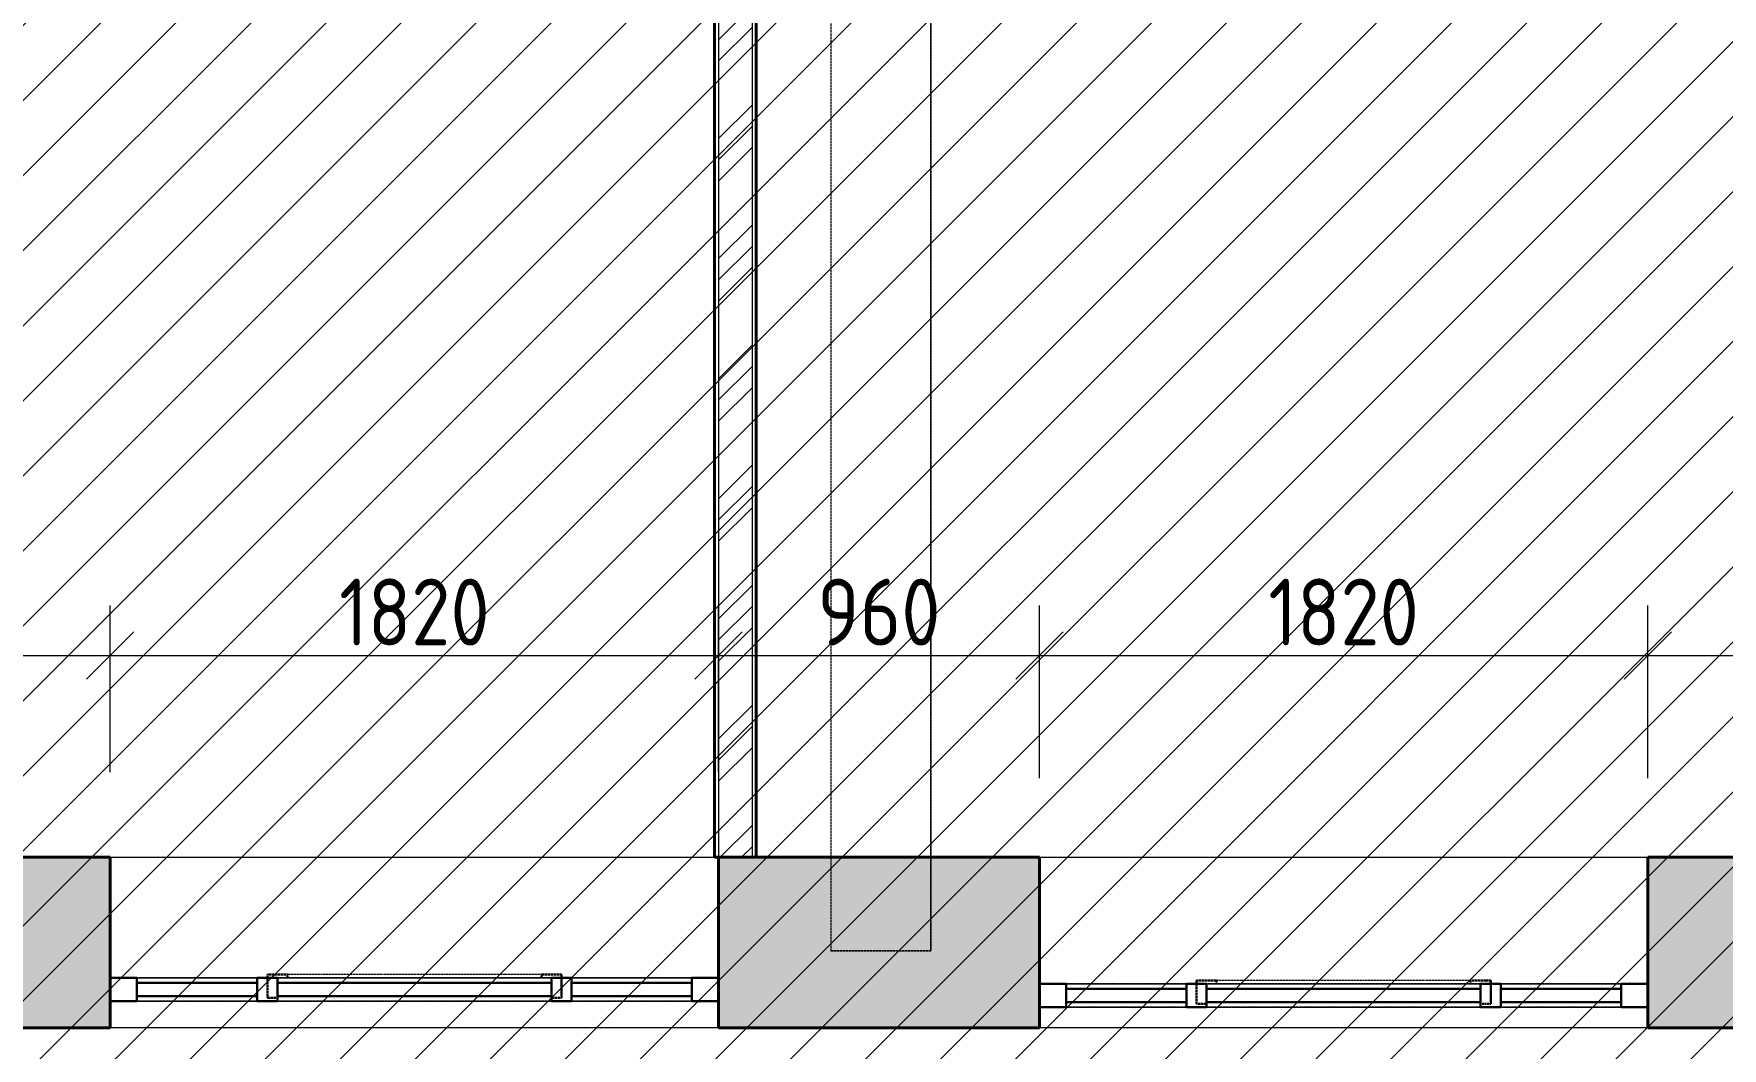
# Model space of a CAD drawing. Header units: millimetres. Extents: x -11886 to 379896, y -8130 to 47743.
# Drawn here: x 238511 to 243563, y 2318 to 5354 of the extents above; entities that cross this region are included whole.
import ezdxf

# ---------------------------------------------------------------- set-up
doc = ezdxf.new("R2010")
doc.units = ezdxf.units.MM
doc.linetypes.add('ADSK_Сверху', pattern=[4.5, 3, -1.5])
doc.linetypes.add('ADSK_Снесено', pattern=[4.5, 3, -1.5])
for name, color, linetype, lineweight, true_color in [('_ Окна', 5, 'Continuous', 30, 0x0000ff), ('Витраж', 5, 'Continuous', 18, 0x0000ff), ('Окна', 5, 'Continuous', 18, 0x0000ff), ('Панели витража', 5, 'Continuous', 18, 0x0000ff), ('Стены внутренние', 5, 'Continuous', 18, 0x0000ff), ('Стены наружные', 1, 'ADSK_Снесено', 18, 0xff0000), ('Стены штриховка', 5, 'Continuous', 18, 0x0000ff)]:
    doc.layers.add(name, color=color, linetype=linetype, lineweight=lineweight, true_color=true_color)
doc.layers.add('Каркас', color=7, linetype='Continuous', lineweight=18)
doc.layers.add('Размеры', color=7, linetype='Continuous', lineweight=9)
doc.styles.add('GOST Common_1', font='GOST_Common.ttf', dxfattribs={"width": 0.9, "height": 200})
doc.dimstyles.new('ADSK_Основной_2_мм_Округление_до_1_мм', dxfattribs={"dimscale": 304.8, "dimtxt": 201.142999, "dimasz": 0.463911, "dimexe": 0.492126, "dimexo": 0.492126, "dimgap": 0.098425, "dimtad": 1, "dimdec": 0, "dimdsep": 46, "dimtxsty": 'GOST Common_1', "dimblk1": 'OBLIQUE', "dimblk2": 'OBLIQUE', "dimsah": 1, "dimcen": 0.09, "dimdle": 0.492126, "dimazin": 2, "dimtfac": 1, "dimtdec": 4, "dimtix": 1, "dimtmove": 0, "dimatfit": 3, "dimfxl": 1, "dimtvp": 1, "dimtolj": 1, "dimtzin": 0, "dimlwd": 20, "dimlwe": 20, "dimarcsym": 2})

# ---------------------------------------------------------------- blocks, each defined once
blk = doc.blocks.new('Прямоугольный импост - 70х20_60мм-1225109-03 План 3-го этажа')
at = {"layer": 'Витраж', "color": 161, "linetype": 'ADSK_Сверху', "true_color": 0xaaaaff}
for p, q in [((39644.1, 2341.7), (39644.1, 2271.7)), ((39724.1, 2341.7), (39644.1, 2341.7)), ((40114.1, 2341.7), (40084.1, 2341.7)), ((39724.1, 2271.7), (39644.1, 2271.7)), ((40114.1, 2271.7), (40084.1, 2271.7))]:
    blk.add_line(p, q, dxfattribs=at)
blk = doc.blocks.new('Прямоугольный импост - 70х20_60мм-1424711-03 План 3-го этажа')
at = {"layer": 'Витраж', "color": 161, "linetype": 'ADSK_Сверху', "true_color": 0xaaaaff}
for p, q in [((-80, 35), (0, 35)), ((0, 35), (0, -35)), ((0, -35), (-80, -35))]:
    blk.add_line(p, q, dxfattribs=at)
blk = doc.blocks.new('Прямоугольный импост - 70х20_60мм-1424712-03 План 3-го этажа')
at = {"layer": 'Витраж', "color": 161, "linetype": 'ADSK_Сверху', "true_color": 0xaaaaff}
for p, q in [((0, 35), (-80, 35)), ((0, -35), (0, 35)), ((-80, -35), (0, -35))]:
    blk.add_line(p, q, dxfattribs=at)
blk = doc.blocks.new('Прямоугольный импост - 70х20_60мм-1225111-03 План 3-го этажа')
at = {"layer": 'Витраж', "color": 161, "linetype": 'ADSK_Сверху', "true_color": 0xaaaaff}
for p, q in [((40144.1, 2341.7), (40114.1, 2341.7)), ((40994.1, 2341.7), (40964.1, 2341.7)), ((40144.1, 2271.7), (40114.1, 2271.7)), ((40994.1, 2271.7), (40964.1, 2271.7))]:
    blk.add_line(p, q, dxfattribs=at)
blk = doc.blocks.new('Витраж-тент со смещением вовне - 60мм 30 сдвиг-1466942-03 План 3-го этажа')
at = {"layer": '_ Окна', "color": 161, "linetype": 'ADSK_Сверху', "true_color": 0xaaaaff}
for p, q in [((-440, 25), (-440, -45)), ((-440, 25), (-410, 25)), ((-440, -45), (-440, 25)), ((440, 25), (410, 25)), ((440, -45), (440, 25)), ((440, -45), (440, 25)), ((-380, -45), (-440, -45)), ((-380, -35), (-380, -45)), ((380, -35), (380, -45)), ((380, -45), (440, -45))]:
    blk.add_line(p, q, dxfattribs=at)
at = {"layer": 'Окна', "color": 161, "linetype": 'ADSK_Сверху', "true_color": 0xaaaaff}
blk.add_line((-380, -45), (380, -45), dxfattribs=at)
blk = doc.blocks.new('Прямоугольный импост - 70х20_60мм-1225113-03 План 3-го этажа')
at = {"layer": 'Витраж', "color": 161, "linetype": 'ADSK_Сверху', "true_color": 0xaaaaff}
for p, q in [((41024.1, 2341.7), (40994.1, 2341.7)), ((41464.1, 2341.7), (41384.1, 2341.7)), ((41464.1, 2271.7), (41464.1, 2341.7)), ((41024.1, 2271.7), (40994.1, 2271.7)), ((41464.1, 2271.7), (41384.1, 2271.7))]:
    blk.add_line(p, q, dxfattribs=at)
blk = doc.blocks.new('Прямоугольный импост - 70х60мм-1424709-03 План 3-го этажа')
at = {"layer": 'Витраж', "color": 161, "linetype": 'ADSK_Сверху', "true_color": 0xaaaaff}
for p, q in [((-30, 35), (30, 35)), ((30, -35), (-30, -35))]:
    blk.add_line(p, q, dxfattribs=at)
blk = doc.blocks.new('Прямоугольный импост - 70х60мм-1225009-03 План 3-го этажа')
at = {"layer": 'Витраж', "color": 161, "linetype": 'ADSK_Сверху', "true_color": 0xaaaaff}
for p, q in [((41024.1, 2341.7), (41024.1, 2271.7)), ((41384.1, 2341.7), (41024.1, 2341.7)), ((41384.1, 2271.7), (41384.1, 2341.7)), ((41384.1, 2271.7), (41024.1, 2271.7))]:
    blk.add_line(p, q, dxfattribs=at)
blk = doc.blocks.new('Прямоугольный импост - 70х60мм-1242018-03 План 3-го этажа')
at = {"layer": 'Витраж', "color": 161, "linetype": 'ADSK_Сверху', "true_color": 0xaaaaff}
for p, q in [((40144.1, 2341.7), (40144.1, 2271.7)), ((40964.1, 2341.7), (40144.1, 2341.7)), ((40964.1, 2271.7), (40964.1, 2341.7)), ((40964.1, 2271.7), (40144.1, 2271.7))]:
    blk.add_line(p, q, dxfattribs=at)
blk = doc.blocks.new('Системная панель - _AR_Стекло_40мм_привязка по центру-V32-03 План 3-го этажа')
at = {"layer": 'Панели витража', "lineweight": 30}
for p, q in [((180, 20), (-180, 20)), ((-180, 20), (-180, -20)), ((180, -20), (180, 20)), ((-180, -20), (180, -20))]:
    blk.add_line(p, q, dxfattribs=at)
blk = doc.blocks.new('Прямоугольный импост - 70х40_60мм-V10-03 План 3-го этажа')
at = {"layer": 'Витраж'}
for p, q in [((41024.1, 2341.7), (41384.1, 2341.7)), ((41024.1, 2271.7), (41384.1, 2271.7))]:
    blk.add_line(p, q, dxfattribs=at)
blk = doc.blocks.new('Прямоугольный импост - 70х20_60мм-V33-03 План 3-го этажа')
at = {"layer": 'Витраж', "lineweight": 30}
for p, q in [((-80, 35), (0, 35)), ((-80, -35), (-80, 35)), ((0, 35), (0, -35)), ((0, -35), (-80, -35))]:
    blk.add_line(p, q, dxfattribs=at)
blk = doc.blocks.new('Прямоугольный импост - 70х20_60мм-V34-03 План 3-го этажа')
at = {"layer": 'Витраж', "lineweight": 30}
for p, q in [((0, 35), (-80, 35)), ((-80, 35), (-80, -35)), ((0, -35), (0, 35)), ((-80, -35), (0, -35))]:
    blk.add_line(p, q, dxfattribs=at)
blk = doc.blocks.new('Прямоугольный импост - 70х40_60мм-V11-03 План 3-го этажа')
at = {"layer": 'Витраж'}
for p, q in [((39724.1, 2341.7), (40084.1, 2341.7)), ((39724.1, 2271.7), (40084.1, 2271.7))]:
    blk.add_line(p, q, dxfattribs=at)
blk = doc.blocks.new('Системная панель - _AR_Стекло_40мм_привязка по центру-V35-03 План 3-го этажа')
at = {"layer": 'Панели витража', "lineweight": 30}
for p, q in [((410, 20), (-410, 20)), ((-410, 20), (-410, -20)), ((410, -20), (410, 20)), ((-410, -20), (410, -20))]:
    blk.add_line(p, q, dxfattribs=at)
blk = doc.blocks.new('Прямоугольный импост - 70х40_60мм-1229822-03 План 3-го этажа')
at = {"layer": 'Витраж'}
for p, q in [((40144.1, 2341.7), (40964.1, 2341.7)), ((40144.1, 2271.7), (40964.1, 2271.7))]:
    blk.add_line(p, q, dxfattribs=at)
blk = doc.blocks.new('Прямоугольный импост - 70х60мм-V36-03 План 3-го этажа')
at = {"layer": 'Витраж', "lineweight": 30}
for p, q in [((-30, 35), (30, 35)), ((-30, -35), (-30, 35)), ((30, 35), (30, -35)), ((30, -35), (-30, -35))]:
    blk.add_line(p, q, dxfattribs=at)
blk = doc.blocks.new('Системная панель - _AR_Стекло_40мм_привязка по центру-V37-03 План 3-го этажа')
at = {"layer": 'Панели витража', "lineweight": 30}
for p, q in [((180, 20), (-180, 20)), ((-180, 20), (-180, -20)), ((180, -20), (180, 20)), ((-180, -20), (180, -20))]:
    blk.add_line(p, q, dxfattribs=at)
blk = doc.blocks.new('Прямоугольный импост - 70х20_60мм-V38-03 План 3-го этажа')
at = {"layer": 'Витраж', "lineweight": 30}
for p, q in [((-80, 35), (0, 35)), ((-80, -35), (-80, 35)), ((0, 35), (0, -35)), ((0, -35), (-80, -35))]:
    blk.add_line(p, q, dxfattribs=at)
blk = doc.blocks.new('Прямоугольный импост - 70х20_60мм-V39-03 План 3-го этажа')
at = {"layer": 'Витраж', "lineweight": 30}
for p, q in [((0, 35), (-80, 35)), ((-80, 35), (-80, -35)), ((0, -35), (0, 35)), ((-80, -35), (0, -35))]:
    blk.add_line(p, q, dxfattribs=at)
blk = doc.blocks.new('Системная панель - _AR_Стекло_40мм_привязка по центру-V40-03 План 3-го этажа')
at = {"layer": 'Панели витража', "lineweight": 30}
for p, q in [((410, 20), (-410, 20)), ((-410, 20), (-410, -20)), ((410, -20), (410, 20)), ((-410, -20), (410, -20))]:
    blk.add_line(p, q, dxfattribs=at)
blk = doc.blocks.new('Прямоугольный импост - 70х60мм-V41-03 План 3-го этажа')
at = {"layer": 'Витраж', "lineweight": 30}
for p, q in [((-30, 35), (30, 35)), ((-30, -35), (-30, 35)), ((30, 35), (30, -35)), ((30, -35), (-30, -35))]:
    blk.add_line(p, q, dxfattribs=at)
blk = doc.blocks.new('_Oblique')
at = {"color": 0, "linetype": 'ByBlock', "lineweight": -2}
blk.add_line((-0.5, -0.5), (0.5, 0.5), dxfattribs=at)
blk = doc.blocks.new('*D2342')
at = {"layer": 'Defpoints', "color": 0, "transparency": 16777216}
for p in [(238740.3, 3493.2), (237732, 2988.8), (238740.3, 2993.7)]:
    blk.add_point(p, dxfattribs=at)
at = {"layer": 'Размеры', "color": 0, "lineweight": 20, "transparency": 16777216}
for p, q in [((237732, 3138.8), (237732, 3643.2)), ((238740.3, 3143.7), (238740.3, 3643.2)), ((237582, 3493.2), (238890.3, 3493.2))]:
    blk.add_line(p, q, dxfattribs=at)
at = {"layer": 'Размеры', "color": 0, "lineweight": 20, "transparency": 16777216, "xscale": 141.4, "yscale": 141.4, "zscale": 141.4, "rotation": 180}
blk.add_blockref('_Oblique', (237732, 3493.2), dxfattribs=at)
at = {"layer": 'Размеры', "color": 0, "lineweight": 20, "transparency": 16777216, "xscale": 141.4, "yscale": 141.4, "zscale": 141.4}
blk.add_blockref('_Oblique', (238740.3, 3493.2), dxfattribs=at)
at = {"layer": 'Размеры', "color": 0, "lineweight": 20, "transparency": 16777216, "insert": (238236.2, 3623.2), "char_height": 200, "width": 560.473, "attachment_point": 5, "style": 'GOST Common_1'}
blk.add_mtext('\\A1;1008', dxfattribs=at)
blk = doc.blocks.new('*D2343')
at = {"layer": 'Defpoints', "color": 0, "transparency": 16777216}
for p in [(240560.3, 3493.2), (238740.3, 2993.7), (240560.3, 2993.7)]:
    blk.add_point(p, dxfattribs=at)
at = {"layer": 'Размеры', "color": 0, "lineweight": 20, "transparency": 16777216}
for p, q in [((238740.3, 3143.7), (238740.3, 3643.2)), ((240560.3, 3143.7), (240560.3, 3643.2)), ((238590.3, 3493.2), (240710.3, 3493.2))]:
    blk.add_line(p, q, dxfattribs=at)
at = {"layer": 'Размеры', "color": 0, "lineweight": 20, "transparency": 16777216, "xscale": 141.4, "yscale": 141.4, "zscale": 141.4, "rotation": 180}
blk.add_blockref('_Oblique', (238740.3, 3493.2), dxfattribs=at)
at = {"layer": 'Размеры', "color": 0, "lineweight": 20, "transparency": 16777216, "xscale": 141.4, "yscale": 141.4, "zscale": 141.4}
blk.add_blockref('_Oblique', (240560.3, 3493.2), dxfattribs=at)
at = {"layer": 'Размеры', "color": 0, "lineweight": 20, "transparency": 16777216, "insert": (239650.3, 3623.2), "char_height": 200, "width": 560.473, "attachment_point": 5, "style": 'GOST Common_1'}
blk.add_mtext('\\A1;1820', dxfattribs=at)
blk = doc.blocks.new('*D2344')
at = {"layer": 'Defpoints', "color": 0, "transparency": 16777216}
for p in [(241520.3, 3493.2), (240560.3, 2993.7), (241520.3, 2976.3)]:
    blk.add_point(p, dxfattribs=at)
at = {"layer": 'Размеры', "color": 0, "lineweight": 20, "transparency": 16777216}
for p, q in [((240560.3, 3143.7), (240560.3, 3643.2)), ((241520.3, 3126.3), (241520.3, 3643.2)), ((240410.3, 3493.2), (241670.3, 3493.2))]:
    blk.add_line(p, q, dxfattribs=at)
at = {"layer": 'Размеры', "color": 0, "lineweight": 20, "transparency": 16777216, "xscale": 141.4, "yscale": 141.4, "zscale": 141.4, "rotation": 180}
blk.add_blockref('_Oblique', (240560.3, 3493.2), dxfattribs=at)
at = {"layer": 'Размеры', "color": 0, "lineweight": 20, "transparency": 16777216, "xscale": 141.4, "yscale": 141.4, "zscale": 141.4}
blk.add_blockref('_Oblique', (241520.3, 3493.2), dxfattribs=at)
at = {"layer": 'Размеры', "color": 0, "lineweight": 20, "transparency": 16777216, "insert": (241040.3, 3623.2), "char_height": 200, "width": 454.106, "attachment_point": 5, "style": 'GOST Common_1'}
blk.add_mtext('\\A1;960', dxfattribs=at)
blk = doc.blocks.new('*D2345')
at = {"layer": 'Defpoints', "color": 0, "transparency": 16777216}
for p in [(243340.3, 3493.2), (241520.3, 2976.3), (243340.3, 2976.3)]:
    blk.add_point(p, dxfattribs=at)
at = {"layer": 'Размеры', "color": 0, "lineweight": 20, "transparency": 16777216}
for p, q in [((241520.3, 3126.3), (241520.3, 3643.2)), ((243340.3, 3126.3), (243340.3, 3643.2)), ((241370.3, 3493.2), (243490.3, 3493.2))]:
    blk.add_line(p, q, dxfattribs=at)
at = {"layer": 'Размеры', "color": 0, "lineweight": 20, "transparency": 16777216, "xscale": 141.4, "yscale": 141.4, "zscale": 141.4, "rotation": 180}
blk.add_blockref('_Oblique', (241520.3, 3493.2), dxfattribs=at)
at = {"layer": 'Размеры', "color": 0, "lineweight": 20, "transparency": 16777216, "xscale": 141.4, "yscale": 141.4, "zscale": 141.4}
blk.add_blockref('_Oblique', (243340.3, 3493.2), dxfattribs=at)
at = {"layer": 'Размеры', "color": 0, "lineweight": 20, "transparency": 16777216, "insert": (242430.3, 3623.2), "char_height": 200, "width": 560.473, "attachment_point": 5, "style": 'GOST Common_1'}
blk.add_mtext('\\A1;1820', dxfattribs=at)
blk = doc.blocks.new('*D2346')
at = {"layer": 'Defpoints', "color": 0, "transparency": 16777216}
for p in [(244364.4, 3493.2), (243340.3, 2976.3), (244364.4, 2970.4)]:
    blk.add_point(p, dxfattribs=at)
at = {"layer": 'Размеры', "color": 0, "lineweight": 20, "transparency": 16777216}
for p, q in [((243340.3, 3126.3), (243340.3, 3643.2)), ((244364.4, 3120.4), (244364.4, 3643.2)), ((243190.3, 3493.2), (244514.4, 3493.2))]:
    blk.add_line(p, q, dxfattribs=at)
at = {"layer": 'Размеры', "color": 0, "lineweight": 20, "transparency": 16777216, "xscale": 141.4, "yscale": 141.4, "zscale": 141.4, "rotation": 180}
blk.add_blockref('_Oblique', (243340.3, 3493.2), dxfattribs=at)
at = {"layer": 'Размеры', "color": 0, "lineweight": 20, "transparency": 16777216, "xscale": 141.4, "yscale": 141.4, "zscale": 141.4}
blk.add_blockref('_Oblique', (244364.4, 3493.2), dxfattribs=at)
at = {"layer": 'Размеры', "color": 0, "lineweight": 20, "transparency": 16777216, "insert": (243852.4, 3623.2), "char_height": 200, "width": 580.928, "attachment_point": 5, "style": 'GOST Common_1'}
blk.add_mtext('\\A1;1024', dxfattribs=at)

msp = doc.modelspace()

# ---------------------------------------------------------------- hatches: boundary and pattern name
at = {"lineweight": 13, "true_color": 0x636466, "transparency": 33554559}
h = msp.add_hatch(dxfattribs=at)
h.set_pattern_fill('ANSI31', color=251, scale=50)
h.set_pattern_definition([(45, (215977.25, 85026.59), (-112.2532, 112.2532), [])])
h.paths.add_polyline_path([(265910.66, 8682.3), (272191.2, 8682.3), (272009.87, 43909.21), (262010.47, 43909.21), (262010.47, 21084.06), (262697.11, 21054.57), (262698.93, 11328.12), (216748.38, 11328.12), (216748.38, 8679.25), (216267.75, 8679.25), (216267.75, 456.79), (224250.25, 422.02), (224250.25, 2336.48), (234949.9, 2336.48), (234949.9, -2582.57), (247313.65, -2582.57), (247313.65, 2335.74), (258014.19, 2256.79), (258014.19, 300.23), (265910.66, 300.23)])
at = {"layer": 'Стены внутренние', "lineweight": 9}
h = msp.add_hatch(dxfattribs=at)
h.set_pattern_fill('FP_1', color=256, style=0, pattern_type=2)
h.set_pattern_definition([(45, (215977.25, 150), (-179.605, 179.605), []), (45, (216040.75, 150), (0, 359.2102), []), (45, (215913.75, 150), (0, 359.2102), [])])
h.paths.add_polyline_path([(240560.31, 2889.5), (240660.31, 2889.5), (240660.31, 8358.43), (240560.31, 8358.43), (240560.31, 3304.22)])
at = {"layer": 'Стены наружные', "linetype": 'Continuous', "true_color": 0xc0c0c0}
h = msp.add_hatch(color=9, dxfattribs=at)
h.paths.add_polyline_path([(257441.35, 2379.5), (258524.19, 2379.5), (258524.19, 2889.5), (257441.35, 2889.5), (257441.35, 2682.86)])
h.paths.add_polyline_path([(255595.01, 2379.5), (255621.35, 2379.5), (255621.35, 2889.5), (254574.42, 2889.5), (254574.42, 2379.5)])
h.paths.add_polyline_path([(251855.09, 2379.5), (252754.42, 2379.5), (252754.42, 2889.5), (251855.09, 2889.5), (251855.09, 2682.86)])
h.paths.add_polyline_path([(249742.99, 2379.5), (250035.09, 2379.5), (250035.09, 2889.5), (249034.49, 2889.5), (249034.49, 2379.5)])
h.paths.add_polyline_path([(246252.09, 2379.5), (247214.49, 2379.5), (247214.49, 2889.5), (246184.44, 2889.5), (246184.44, 2379.5)])
h.paths.add_polyline_path([(243916.36, 2379.5), (244364.44, 2379.5), (244364.44, 2889.5), (243340.3, 2889.5), (243340.3, 2379.5)])
h.paths.add_polyline_path([(241520.3, 2379.5), (241520.3, 2889.5), (240560.31, 2889.5), (240560.31, 2379.5)])
h.paths.add_polyline_path([(238740.31, 2379.5), (238740.31, 2889.5), (237732.03, 2889.5), (237732.03, 2379.5)])
h.paths.add_polyline_path([(235912.03, 2379.5), (235912.03, 2889.5), (234918.25, 2889.5), (234918.25, 2379.5)])
h.paths.add_polyline_path([(233098.25, 2379.5), (233098.25, 2889.5), (232081.47, 2889.5), (232081.47, 2379.5), (232585.34, 2379.5)])
h.paths.add_polyline_path([(230261.47, 2379.5), (230261.47, 2889.5), (229268.44, 2889.5), (229268.44, 2379.5), (229902, 2379.5)])
h.paths.add_polyline_path([(224250.25, 2379.5), (224642.53, 2379.5), (224642.53, 2889.5), (224250.25, 2889.5), (224250.25, 2657.86)])
h.paths.add_polyline_path([(227448.44, 2379.5), (227448.44, 2889.5), (226462.53, 2889.5), (226462.53, 2379.5)])

# ---------------------------------------------------------------- linework, layer by layer
at = {"layer": 'Каркас', "color": 253, "linetype": 'ADSK_Сверху', "true_color": 0xb2b2b2}
for p, q in [((240895.73, 8826.89), (240895.73, 2609.73)), ((241195.73, 2609.73), (241195.73, 8826.1)), ((241195.73, 2609.73), (240895.73, 2609.73))]:
    msp.add_line(p, q, dxfattribs=at)
at = {"layer": 'Каркас', "color": 253, "linetype": 'ADSK_Сверху', "true_color": 0xaaaaaa}
for p, q in [((240895.73, 8826.89), (240895.73, 2609.73)), ((241195.73, 8826.1), (241195.73, 2609.73)), ((240895.73, 2609.73), (241195.73, 2609.73))]:
    msp.add_line(p, q, dxfattribs=at)
at = {"layer": 'Стены внутренние', "color": 18, "lineweight": 40, "true_color": 0x000000}
for p, q in [((240548.31, 8358.43), (240548.31, 2889.5)), ((240672.31, 2889.5), (240672.31, 8358.43)), ((240548.31, 2889.5), (240670.31, 2889.5))]:
    msp.add_line(p, q, dxfattribs=at)
at = {"layer": 'Стены наружные', "color": 18, "linetype": 'Continuous', "lineweight": 40, "true_color": 0x000000}
for p, q in [((238740.31, 2889.5), (237732.03, 2889.5)), ((238740.31, 2379.5), (238740.31, 2889.5)), ((240560.31, 2889.5), (240560.31, 2379.5)), ((241520.3, 2889.5), (240672.31, 2889.5)), ((241520.3, 2379.5), (241520.3, 2889.5)), ((244364.44, 2889.5), (243340.3, 2889.5)), ((243340.3, 2889.5), (243340.3, 2379.5)), ((237732.03, 2379.5), (238740.31, 2379.5)), ((240560.31, 2379.5), (241520.3, 2379.5)), ((243340.3, 2379.5), (244364.44, 2379.5))]:
    msp.add_line(p, q, dxfattribs=at)
at = {"layer": 'Стены наружные', "color": 18, "linetype": 'Continuous', "true_color": 0x000000}
for p, q in [((238740.31, 2889.5), (240548.31, 2889.5)), ((241520.3, 2889.5), (243340.3, 2889.5)), ((240560.31, 2379.5), (238740.31, 2379.5)), ((243340.3, 2379.5), (241520.3, 2379.5))]:
    msp.add_line(p, q, dxfattribs=at)
at = {"layer": 'Стены штриховка'}
for p, q in [((240550.31, 8358.43), (240550.31, 2889.5)), ((240560.31, 8358.43), (240560.31, 2889.5)), ((240660.31, 8358.43), (240660.31, 2889.5)), ((240670.31, 8358.43), (240670.31, 2889.5)), ((240670.31, 2889.5), (240672.31, 2889.5))]:
    msp.add_line(p, q, dxfattribs=at)

# ---------------------------------------------------------------- block references
at = {"layer": '_ Окна', "color": 161, "linetype": 'ADSK_Сверху', "true_color": 0xaaaaff, "rotation": 180}
for p in [(239650.31, 2493.7), (242430.3, 2476.29)]:
    msp.add_blockref('Витраж-тент со смещением вовне - 60мм 30 сдвиг-1466942-03 План 3-го этажа', p, dxfattribs=at)
at = {"layer": 'Витраж', "color": 161, "linetype": 'ADSK_Сверху', "true_color": 0xaaaaff}
for name, p in [('Прямоугольный импост - 70х20_60мм-1225109-03 План 3-го этажа', (199096.21, 187.03)), ('Прямоугольный импост - 70х60мм-1225009-03 План 3-го этажа', (197796.21, 187.03)), ('Прямоугольный импост - 70х20_60мм-1225111-03 План 3-го этажа', (199096.21, 187.03)), ('Прямоугольный импост - 70х60мм-1242018-03 План 3-го этажа', (199096.21, 187.03)), ('Прямоугольный импост - 70х20_60мм-1225113-03 План 3-го этажа', (199096.21, 187.03)), ('Прямоугольный импост - 70х60мм-1225009-03 План 3-го этажа', (199096.21, 187.03)), ('Прямоугольный импост - 70х20_60мм-1424712-03 План 3-го этажа', (240560.31, 2493.7)), ('Прямоугольный импост - 70х20_60мм-1225109-03 План 3-го этажа', (201876.2, 169.61)), ('Прямоугольный импост - 70х60мм-1225009-03 План 3-го этажа', (200576.2, 169.61)), ('Прямоугольный импост - 70х20_60мм-1225111-03 План 3-го этажа', (201876.2, 169.61)), ('Прямоугольный импост - 70х60мм-1242018-03 План 3-го этажа', (201876.2, 169.61)), ('Прямоугольный импост - 70х20_60мм-1225113-03 План 3-го этажа', (201876.2, 169.61)), ('Прямоугольный импост - 70х60мм-1225009-03 План 3-го этажа', (201876.2, 169.61)), ('Прямоугольный импост - 70х20_60мм-1424712-03 План 3-го этажа', (243340.3, 2476.29))]:
    msp.add_blockref(name, p, dxfattribs=at)
at = {"layer": 'Витраж', "color": 161, "linetype": 'ADSK_Сверху', "true_color": 0xaaaaff, "extrusion": (0, 0, -1)}
for name, p in [('Прямоугольный импост - 70х20_60мм-1424711-03 План 3-го этажа', (-238740.31, 2493.7)), ('Прямоугольный импост - 70х60мм-1424709-03 План 3-го этажа', (-239210.31, 2493.7)), ('Прямоугольный импост - 70х60мм-1424709-03 План 3-го этажа', (-240090.31, 2493.7)), ('Прямоугольный импост - 70х20_60мм-1424711-03 План 3-го этажа', (-241520.3, 2476.29)), ('Прямоугольный импост - 70х60мм-1424709-03 План 3-го этажа', (-241990.3, 2476.29)), ('Прямоугольный импост - 70х60мм-1424709-03 План 3-го этажа', (-242870.3, 2476.29))]:
    msp.add_blockref(name, p, dxfattribs=at)
at = {"layer": 'Витраж', "extrusion": (0, 0, -1)}
for name, p in [('Прямоугольный импост - 70х20_60мм-V38-03 План 3-го этажа', (-238740.31, 2493.7)), ('Прямоугольный импост - 70х60мм-V41-03 План 3-го этажа', (-239210.31, 2493.7)), ('Прямоугольный импост - 70х60мм-V41-03 План 3-го этажа', (-240090.31, 2493.7)), ('Прямоугольный импост - 70х20_60мм-V33-03 План 3-го этажа', (-241520.3, 2476.29)), ('Прямоугольный импост - 70х60мм-V36-03 План 3-го этажа', (-241990.3, 2476.29)), ('Прямоугольный импост - 70х60мм-V36-03 План 3-го этажа', (-242870.3, 2476.29))]:
    msp.add_blockref(name, p, dxfattribs=at)
at = {"layer": 'Витраж'}
for name, p in [('Прямоугольный импост - 70х40_60мм-V11-03 План 3-го этажа', (199096.21, 187.03)), ('Прямоугольный импост - 70х40_60мм-1229822-03 План 3-го этажа', (199096.21, 187.03)), ('Прямоугольный импост - 70х40_60мм-V10-03 План 3-го этажа', (199096.21, 187.03)), ('Прямоугольный импост - 70х20_60мм-V39-03 План 3-го этажа', (240560.31, 2493.7)), ('Прямоугольный импост - 70х40_60мм-V11-03 План 3-го этажа', (201876.2, 169.61)), ('Прямоугольный импост - 70х40_60мм-1229822-03 План 3-го этажа', (201876.2, 169.61)), ('Прямоугольный импост - 70х40_60мм-V10-03 План 3-го этажа', (201876.2, 169.61)), ('Прямоугольный импост - 70х20_60мм-V34-03 План 3-го этажа', (243340.3, 2476.29))]:
    msp.add_blockref(name, p, dxfattribs=at)
at = {"layer": 'Панели витража', "rotation": 180}
for name, p in [('Системная панель - _AR_Стекло_40мм_привязка по центру-V37-03 План 3-го этажа', (239000.31, 2493.7)), ('Системная панель - _AR_Стекло_40мм_привязка по центру-V40-03 План 3-го этажа', (239650.31, 2493.7)), ('Системная панель - _AR_Стекло_40мм_привязка по центру-V37-03 План 3-го этажа', (240300.31, 2493.7)), ('Системная панель - _AR_Стекло_40мм_привязка по центру-V32-03 План 3-го этажа', (241780.3, 2476.29)), ('Системная панель - _AR_Стекло_40мм_привязка по центру-V35-03 План 3-го этажа', (242430.3, 2476.29)), ('Системная панель - _AR_Стекло_40мм_привязка по центру-V32-03 План 3-го этажа', (243080.3, 2476.29))]:
    msp.add_blockref(name, p, dxfattribs=at)

# ---------------------------------------------------------------- dimensions: what is measured, and where the dimension line sits
at = {"layer": 'Размеры', "lineweight": 20}
for base, p1, p2, override, picture, middle in [((238740.31, 3493.24), (237732.03, 2988.81), (238740.31, 2993.7), {"dimpost": '<>', "dimfxl": 1008.289854}, '*D2342', (238236.17, 3623.24)), ((240560.31, 3493.24), (238740.31, 2993.7), (240560.31, 2993.7), {"dimpost": '<>', "dimfxl": 1820}, '*D2343', (239650.31, 3623.24)), ((241520.3, 3493.24), (240560.31, 2993.7), (241520.3, 2976.29), {"dimpost": '<>', "dimfxl": 960.148169}, '*D2344', (241040.3, 3623.24)), ((243340.3, 3493.24), (241520.3, 2976.29), (243340.3, 2976.29), {"dimpost": '<>', "dimfxl": 1820}, '*D2345', (242430.3, 3623.24)), ((244364.44, 3493.24), (243340.3, 2976.29), (244364.44, 2970.36), {"dimpost": '<>', "dimfxl": 1024.158312}, '*D2346', (243852.37, 3623.24))]:
    dim = msp.add_linear_dim(base=base, p1=p1, p2=p2, dimstyle='ADSK_Основной_2_мм_Округление_до_1_мм', override=override, dxfattribs=at)
    dim.commit()
    dim.dimension.update_dxf_attribs({"geometry": picture, "text_midpoint": middle})

doc.saveas('drawing.dxf')
